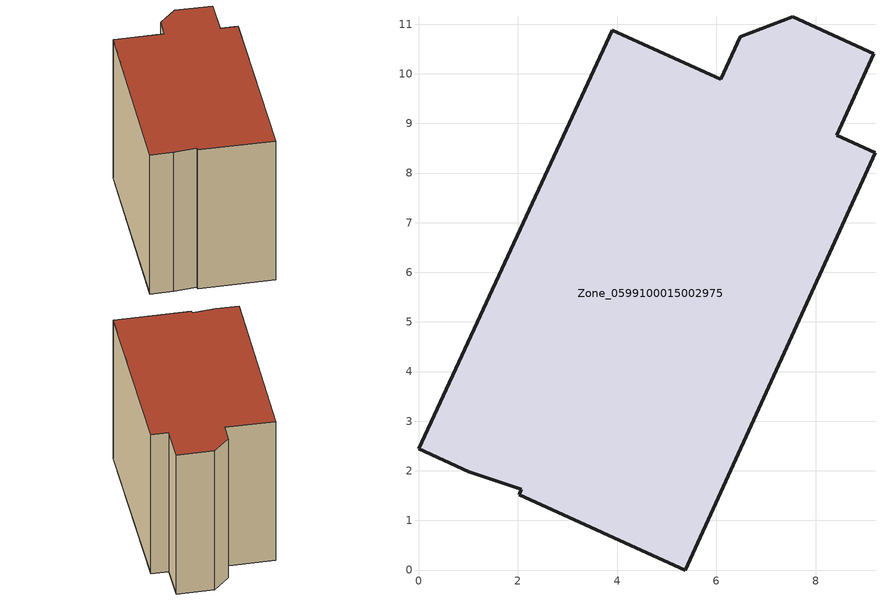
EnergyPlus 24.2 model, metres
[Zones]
Zone_0599100015002975
 floor ground (C_G): 0,2.44 3.9,10.88 6.09,9.89 6.48,10.75 7.54,11.14 9.18,10.4 8.43,8.76 9.2,8.41 5.37,0 2.03,1.52 2.07,1.62 1.01,1.98 z0.86
 wall outside (C_F): 8.43,8.76 9.18,10.4 7.54,11.14 6.48,10.75 6.09,9.89 3.9,10.88 0,2.44 1.01,1.98 2.07,1.62 2.03,1.52 5.37,0 9.2,8.41 8.43,8.76 z0.86:8.72
 roof outside (C_R): 2.07,1.62 2.03,1.52 5.37,0 9.2,8.41 8.43,8.76 9.18,10.4 7.54,11.14 6.48,10.75 6.09,9.89 3.9,10.88 0,2.44 1.01,1.98 z8.72
[BUILDING]
Pand.0599100015002975: North Axis=0; Terrain=City; Loads Convergence Tolerance Value=0.04; Temperature Convergence Tolerance Value=0.4; Solar Distribution=FullExterior; Maximum Number of Warmup Days=25; Minimum Number of Warmup Days=1
[Site:Location]
Rotterdam.The.Hague.AP_ZH_NLD Design_Conditions: Latitude=51.96; Longitude=4.45; Time Zone=1; Elevation=-4.5
[SITE:GROUNDTEMPERATURE:BUILDINGSURFACE]
18, 18, 18, 18, 18, 18, 18, 18, 18, 18, 18, 18
[MATERIAL] Thermal Absorptance=0.9; Solar Absorptance=0.7; Visible Absorptance=0.7
Name | Roughness | Thickness | Conductivity | Density | Specific Heat
G.TI.1965-1974 | MediumSmooth | 0.15 | 0.882353 | 540 | 1210
F.TI.1965-1974 | Rough | 0.3 | 0.697674 | 1920 | 840
R.TI.1965-1974 | MediumRough | 0.2 | 0.232558 | 1500 | 1000
[CONSTRUCTION]
C_G: G.TI.1965-1974
C_F: F.TI.1965-1974
C_R: R.TI.1965-1974
[ZONE]
Zone_0599100015002975: Type=1; Multiplier=1; Ceiling Height=Autocalculate; Volume=Autocalculate; Floor Area=autocalculate; Part of Total Floor Area=Yes
[ZONEINFILTRATION:DESIGNFLOWRATE]
Infil_Zone_0599100015002975: Zone or ZoneList or Space or SpaceList=Zone_0599100015002975; Schedule=AlwaysOn; Design Flow Rate Calculation Method=Flow/Area; Flow Rate per Floor Area=0.003; Constant Term Coefficient=1; Temperature Term Coefficient=0; Velocity Term Coefficient=0; Velocity Squared Term Coefficient=0
[HVACTEMPLATE:ZONE:IDEALLOADSAIRSYSTEM]
Zone_0599100015002975: Maximum Heating Supply Air Temperature=50; Minimum Cooling Supply Air Temperature=13; Maximum Heating Supply Air Humidity Ratio=0.0156; Minimum Cooling Supply Air Humidity Ratio=0.0077; Heating Limit=NoLimit; Cooling Limit=NoLimit; Dehumidification Control Type=ConstantSensibleHeatRatio; Cooling Sensible Heat Ratio=0.7; Dehumidification Setpoint=60; Humidification Control Type=None; Humidification Setpoint=30; Outdoor Air Method=None; Outdoor Air Flow Rate per Person=0.00944; Outdoor Air Flow Rate per Zone Floor Area=0; Outdoor Air Flow Rate per Zone=0; Demand Controlled Ventilation Type=None; Outdoor Air Economizer Type=NoEconomizer; Heat Recovery Type=None; Sensible Heat Recovery Effectiveness=0.7; Latent Heat Recovery Effectiveness=0.65
[ZONECONTROL:THERMOSTAT]
ThermostatControl_Zone_0599100015002975: Zone or ZoneList=Zone_0599100015002975; Control Type Schedule=DualSetpointControlType; Control 1=Thermostat_Zone_0599100015002975; Temperature Difference Between Cutout And Setpoint=0
[THERMOSTATSETPOINT:DUALSETPOINT]
Thermostat_Zone_0599100015002975: Heating Setpoint Temperature Schedule=HeatingSetpoint_Zone_0599100015002975; Cooling Setpoint Temperature Schedule=CoolingSetpoint_Zone_0599100015002975
[SCHEDULE:COMPACT]
HeatingSetpoint_Zone_0599100015002975: Through: 12/31, For: AllDays, Until: 24:00, 21
CoolingSetpoint_Zone_0599100015002975: Through: 12/31, For: AllDays, Until: 24:00, 24
DualSetpointControlType: Through: 12/31, For: AllDays, Until: 24:00, 4
AlwaysOn: Through: 12/31, For: AllDays, Until: 24:00, 1
